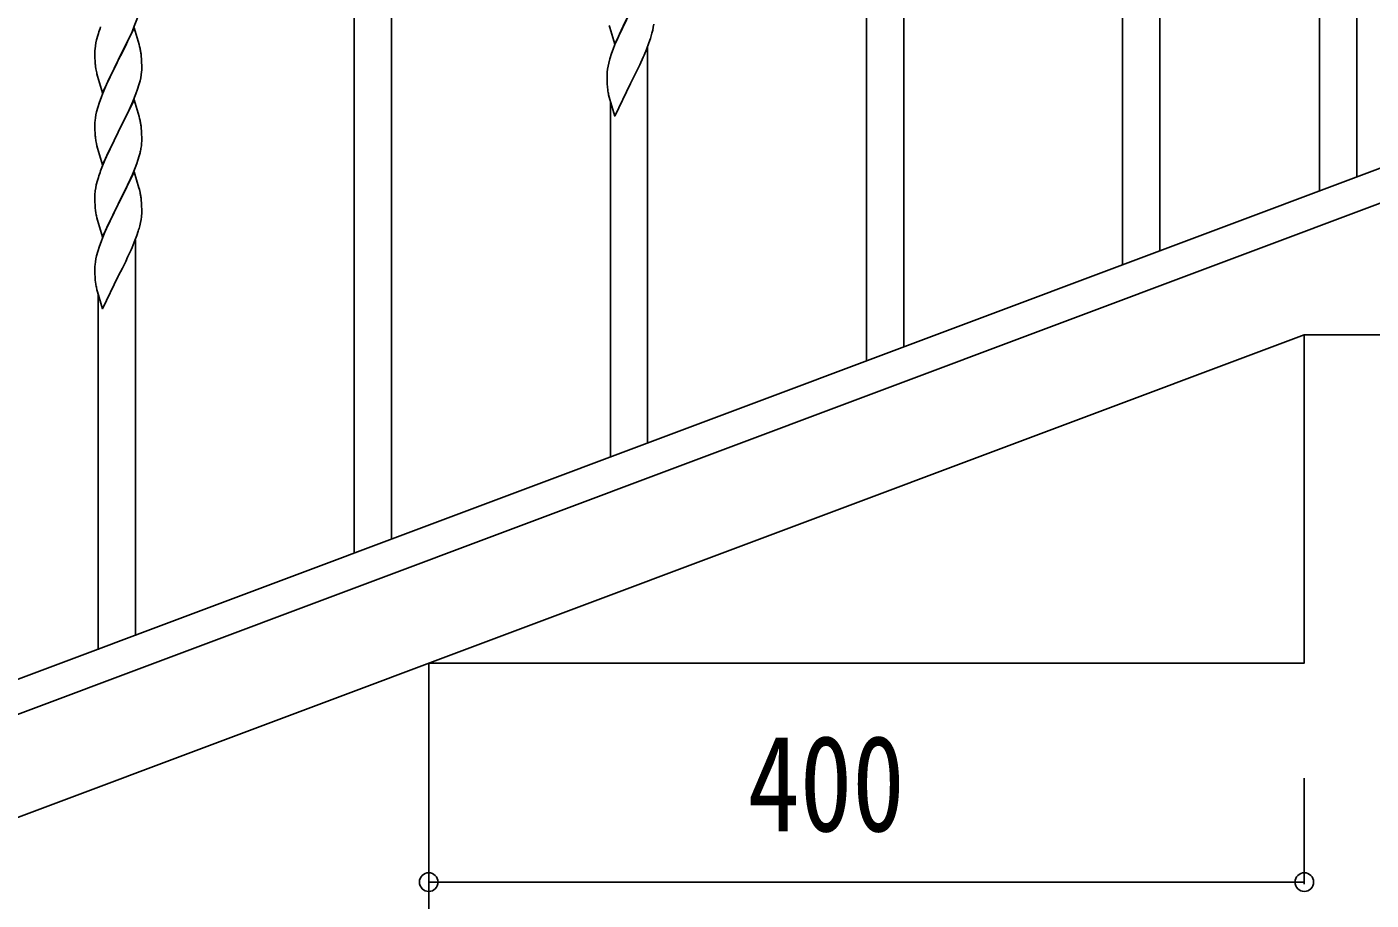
# Model space of a CAD drawing. Units: millimetres, scale not verified. Extents: x -4015 to 4015, y -2862 to 2860.
# Drawn here: x 2446 to 3060, y 702 to 1101 of the extents above; entities that cross this region are included whole.
import ezdxf
from ezdxf.enums import TextEntityAlignment as Align

# ---------------------------------------------------------------- set-up
doc = ezdxf.new("R2010")
doc.units = ezdxf.units.MM
doc.header["$LTSCALE"] = 10
doc.layers.add('0-3_YKK_A1', color=4, linetype='Continuous')
doc.layers.add('0-4_YKK_D', color=6, linetype='Continuous')
doc.styles.add('ＭＳ ゴシック', font='')
doc.styles.get('ＭＳ ゴシック').set_extended_font_data('MS Gothic')

msp = doc.modelspace()

# ---------------------------------------------------------------- linework, layer by layer
at = {"layer": '0-3_YKK_A1'}
for p, q in [((2946.69, 992.06), (2946.69, 1251.64)), ((2963.69, 998.45), (2963.69, 1251.64)), ((3053.69, 1032.21), (3053.69, 1212.95)), ((3036.69, 1025.82), (3036.69, 1188.2)), ((2846.69, 954.48), (2846.69, 1135.21)), ((2595.69, 860.13), (2595.69, 1119.71)), ((2612.69, 866.52), (2612.69, 1119.71)), ((2829.69, 948.09), (2829.69, 1110.47)), ((2729.69, 910.5), (2729.69, 1091.23)), ((2477.49, 1082.52), (2477.63, 1081.53)), ((2721.86, 1074.77), (2721.7, 1074.44)), ((2712.69, 904.11), (2712.69, 1066.49)), ((3126.18, 1059.39), (2422.33, 795.39)), ((3137.05, 1047.45), (2433.19, 783.44)), ((2498.19, 1045.07), (2498.4, 1046.4)), ((2495.69, 822.54), (2495.69, 1003.28)), ((2487.86, 986.81), (2487.7, 986.48)), ((2478.69, 816.15), (2478.69, 978.54)), ((2229.69, 660.1), (3029.69, 960.1)), ((2629.69, 660.1), (2629.69, 810.1))]:
    msp.add_line(p, q, dxfattribs=at)
for points in [[(2729.09, 1122.5), (2721.86, 1107.64), (2721.7, 1107.31), (2719.35, 1102.65), (2717.59, 1099), (2717.14, 1098.04), (2716.03, 1095.58), (2714.76, 1092.56), (2713.97, 1090.53), (2713.25, 1088.51), (2712.46, 1086.03), (2711.94, 1084.11), (2711.63, 1082.71), (2711.39, 1081.36), (2711.23, 1080.06), (2711.17, 1079.23), (2711.14, 1078.43), (2711.16, 1076.57), (2711.19, 1075.56), (2711.24, 1074.62), (2711.34, 1073.18), (2711.49, 1071.86)], [(2478.12, 1079.16), (2478.37, 1078.21), (2480.64, 1070.56), (2487.86, 1085.42), (2488.03, 1085.75), (2489.75, 1089.14), (2491.25, 1092.19), (2492.14, 1094.06), (2493.69, 1097.48), (2494.13, 1098.48), (2495.17, 1101.01), (2496.3, 1104.05), (2496.97, 1106.04)], [(2712.12, 1101.38), (2712.37, 1100.43), (2714.64, 1092.78), (2721.86, 1107.64)], [(2495.09, 1100.28), (2487.86, 1085.42), (2487.34, 1084.4), (2484.7, 1079.11), (2483.59, 1076.78), (2482.47, 1074.36), (2480.76, 1070.34), (2479.97, 1068.31), (2479.25, 1066.3), (2478.46, 1063.82), (2477.94, 1061.89), (2477.63, 1060.5), (2477.39, 1059.14), (2477.23, 1057.85), (2477.17, 1057.02), (2477.14, 1056.22), (2477.16, 1054.36), (2477.19, 1053.35), (2477.24, 1052.41), (2477.32, 1051.24)], [(2497.82, 1090.74), (2497.6, 1091.68), (2497.35, 1092.64), (2495.09, 1100.28)], [(2731.67, 1097.82), (2732, 1099.24), (2732.27, 1100.6), (2732.46, 1101.92)], [(2478.76, 1097.67), (2478.46, 1096.68), (2477.94, 1094.76), (2477.63, 1093.36), (2477.39, 1092.01), (2477.23, 1090.71), (2477.17, 1089.88), (2477.14, 1089.08), (2477.16, 1087.22), (2477.19, 1086.21), (2477.24, 1085.27), (2477.32, 1084.11)], [(2711.86, 1069.69), (2712.12, 1068.51), (2712.37, 1067.55), (2714.64, 1059.91), (2721.86, 1074.77), (2722.03, 1075.1), (2723.75, 1078.49), (2725.25, 1081.54), (2726.14, 1083.41), (2727.69, 1086.83), (2728.13, 1087.83), (2729.17, 1090.36), (2730.3, 1093.39), (2730.97, 1095.39)], [(2477.86, 1047.47), (2478.12, 1046.3), (2478.37, 1045.34), (2480.64, 1037.69), (2487.86, 1052.55), (2488.03, 1052.88), (2492.14, 1061.19), (2493.48, 1064.12), (2494.55, 1066.62), (2495.94, 1070.17), (2496.65, 1072.18), (2497.27, 1074.16), (2497.79, 1076.08), (2498.1, 1077.48), (2498.34, 1078.83), (2498.5, 1080.13), (2498.56, 1080.96), (2498.58, 1081.76), (2498.58, 1082.9), (2498.53, 1084.63), (2498.47, 1085.87), (2498.36, 1087.29)], [(2495.09, 1067.41), (2487.86, 1052.55), (2487.52, 1051.88), (2484.91, 1046.69), (2483.81, 1044.39), (2483.14, 1042.95), (2482.03, 1040.49), (2480.36, 1036.46), (2479.79, 1034.94)], [(2497.82, 1057.87), (2497.6, 1058.81), (2497.35, 1059.76), (2495.09, 1067.41)], [(2498.58, 1048.89), (2498.58, 1050.03), (2498.53, 1051.76), (2498.47, 1053), (2498.36, 1054.42)], [(2477.19, 1024.56), (2477.15, 1023.74), (2477.14, 1023.35), (2477.16, 1021.49), (2477.19, 1020.48), (2477.24, 1019.54), (2477.34, 1018.1), (2477.49, 1016.78), (2477.63, 1015.79), (2477.81, 1014.84), (2477.91, 1014.37), (2478.12, 1013.43), (2478.37, 1012.47), (2480.64, 1004.82), (2487.86, 1019.69), (2488.03, 1020.02), (2489.96, 1023.82), (2491.47, 1026.92), (2492.14, 1028.33), (2493.48, 1031.25), (2494.34, 1033.25), (2495.56, 1036.29), (2496.3, 1038.31), (2496.81, 1039.81), (2497.41, 1041.77), (2497.79, 1043.21)], [(2495.09, 1034.54), (2487.86, 1019.69), (2487.7, 1019.36), (2485.35, 1014.7), (2483.59, 1011.05), (2483.14, 1010.08), (2482.03, 1007.62), (2480.76, 1004.6), (2479.97, 1002.57), (2479.25, 1000.56), (2478.46, 998.08), (2477.94, 996.15), (2477.63, 994.75), (2477.39, 993.4), (2477.23, 992.11), (2477.17, 991.28), (2477.14, 990.48), (2477.16, 988.62), (2477.19, 987.61), (2477.24, 986.67), (2477.34, 985.22), (2477.49, 983.91)], [(2478.76, 1031.93), (2478.32, 1030.46), (2477.83, 1028.55), (2477.54, 1027.17), (2477.32, 1025.83)], [(2497.82, 1025), (2497.48, 1026.42), (2497.29, 1027.14), (2495.09, 1034.54)], [(2498.56, 1015.22), (2498.58, 1016.02), (2498.58, 1017.16), (2498.53, 1018.89), (2498.47, 1020.13), (2498.36, 1021.55)], [(2497.67, 1009.87), (2498, 1011.28), (2498.27, 1012.65), (2498.46, 1013.96)], [(2477.86, 981.73), (2478.12, 980.56), (2478.37, 979.6), (2480.64, 971.95), (2487.86, 986.81), (2488.03, 987.14), (2489.75, 990.53), (2491.25, 993.59), (2492.14, 995.46), (2493.69, 998.88), (2494.13, 999.88), (2495.17, 1002.41), (2496.3, 1005.44), (2496.97, 1007.44)], [(2629.69, 810.1), (3029.69, 810.1), (3029.69, 960.1), (3429.69, 960.1)]]:
    msp.add_lwpolyline(points, dxfattribs=at)
for centre, radius, start, end in [((2554.39, 1073.42), 79.42, 159.93435, 162.22611), ((2670.57, 1114.11), 63.23, 342.78424, 345.07599), ((2456.23, 1082.03), 42.49, 9.53591, 11.82766), ((2453.63, 1082.43), 45, 6.19632, 8.48807), ((2517.15, 1087.56), 39.98, 184.9569, 187.24866), ((2537, 1092.59), 60.39, 190.55951, 192.85127), ((2766.09, 1080.03), 55.21, 188.49987, 190.79162), ((2456.35, 1049.16), 42.37, 9.56725, 11.859), ((2517.27, 1054.7), 40.1, 184.93791, 187.22967), ((2453.63, 1049.56), 45, 6.19632, 8.48807), ((2532.04, 1057.81), 55.16, 188.50857, 190.80032), ((2451.62, 1054.14), 47.45, 346.68556, 348.97731), ((2466.47, 1050.41), 32.18, 352.83347, 355.12522), ((2468.31, 1049.41), 30.27, 356.72427, 359.01602), ((2554.39, 1007.69), 79.42, 159.93435, 162.22611), ((2509.13, 1021.95), 32.04, 173.03232, 175.32407), ((2456.35, 1016.3), 42.37, 9.56725, 11.859), ((2453.5, 1016.69), 45.12, 6.17603, 8.46779), ((2467.14, 1017.22), 31.49, 354.07159, 356.36334), ((2436.57, 1026.15), 63.23, 342.78424, 345.07599), ((2532.09, 992.07), 55.21, 188.49987, 190.79162)]:
    msp.add_arc(centre, radius, start, end, dxfattribs=at)
at = {"layer": '0-4_YKK_D'}
for p, q in [((2629.69, 759.1), (2629.69, 709.1)), ((3029.69, 757.6), (3029.69, 709.1)), ((2629.69, 710.1), (3029.69, 710.1))]:
    msp.add_line(p, q, dxfattribs=at)
for centre in [(2629.69, 710.1), (3029.69, 710.1)]:
    msp.add_circle(centre, 4.25, dxfattribs=at)

# ---------------------------------------------------------------- texts
at = {"layer": '0-4_YKK_D', "style": 'ＭＳ ゴシック', "width": 0.8}
msp.add_text('400', height=43.99, dxfattribs=at).set_placement((2775.29, 720.1), align=Align.BOTTOM_LEFT)

doc.saveas('drawing.dxf')
